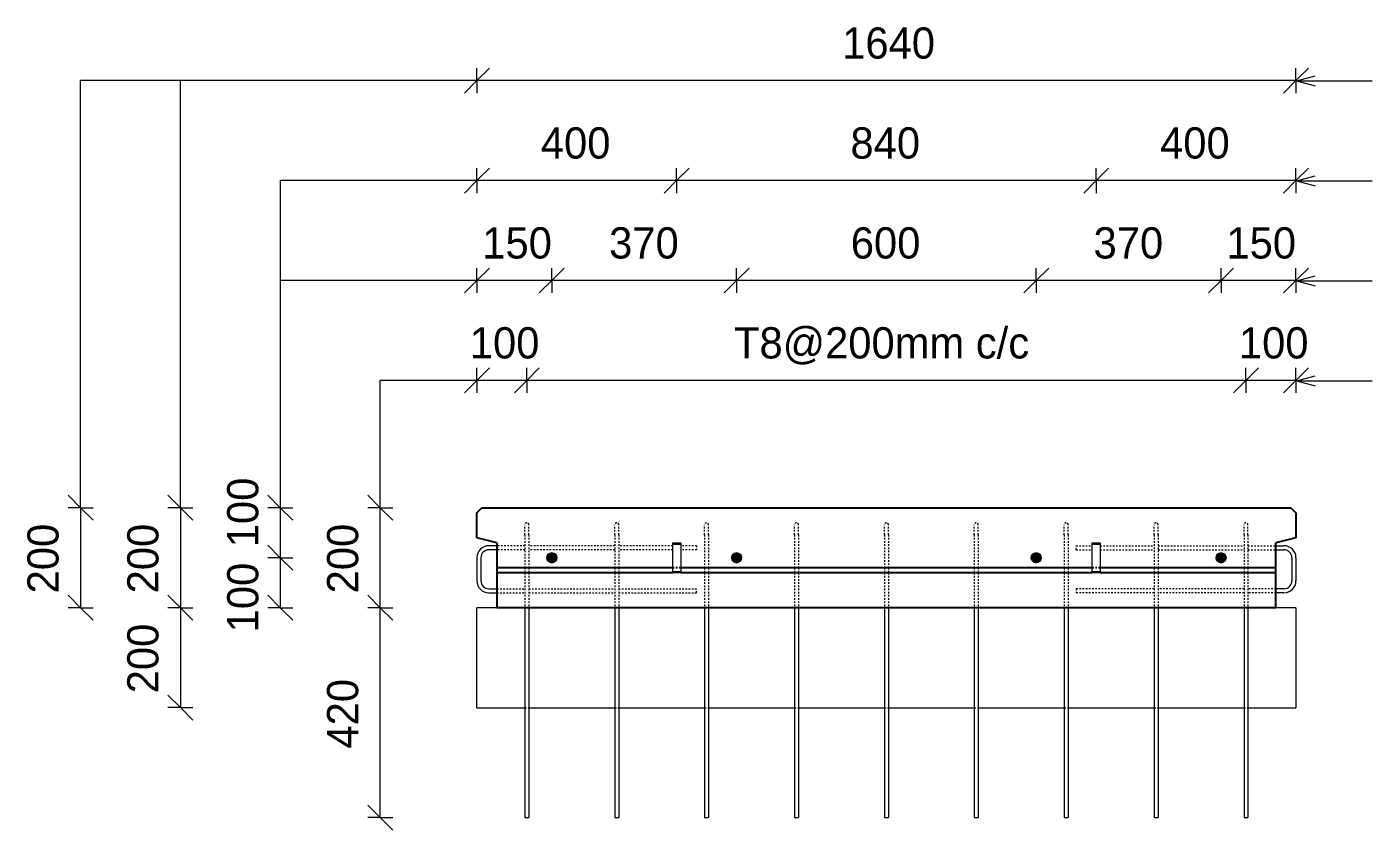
# Model space of a CAD drawing. Header units: millimetres. Extents: x -5626 to 7572, y 1067 to 18539.
# Drawn here: x -2132 to 562, y 12469 to 14076 of the extents above; entities that cross this region are included whole.
import ezdxf

# ---------------------------------------------------------------- set-up
doc = ezdxf.new("R2010")
doc.units = ezdxf.units.MM
doc.linetypes.add('Dash', pattern=[6.36, 3.18, -3.18])
for name, color, linetype, lineweight in [('A-ANNO-DIMS', 211, 'Continuous', 9), ('A-ANNO-DIMS-25', 211, 'Continuous', 9), ('A-DETL-MBND', 5, 'Continuous', 18), ('A-GENM', 13, 'Continuous', 18), ('A-WALL', 113, 'Continuous', 25), ('A-WALL-HDLN', 110, 'Dash', 25), ('G-ANNO-TEXT', 231, 'Continuous', 9), ('S-BEAM', 12, 'Continuous', 18), ('S-BEAM-HDLN', 1, 'Dash', 18), ('S-RBAR', 171, 'Continuous', 18)]:
    doc.layers.add(name, color=color, linetype=linetype, lineweight=lineweight)
doc.styles.add('Nirmala UI Semilight', font='NirmalaS.ttf', dxfattribs={"height": 62.5})
doc.dimstyles.new('Arrow_Filled_-_2_5_NI_UI', dxfattribs={"dimscale": 304.8, "dimtxt": 65.460247, "dimasz": 0.164042, "dimexe": 0.082021, "dimexo": 0.0625, "dimgap": 0.082021, "dimtad": 1, "dimdec": 4, "dimzin": 0, "dimdsep": 46, "dimtxsty": 'Nirmala UI Semilight', "dimblk1": 'OBLIQUE', "dimblk2": 'OBLIQUE', "dimsah": 1, "dimcen": 0.09, "dimazin": 0, "dimtfac": 1, "dimtdec": 4, "dimtix": 1, "dimtmove": 0, "dimatfit": 3, "dimfxl": 0.082021, "dimfxlon": 1, "dimtvp": 1, "dimtolj": 1, "dimtzin": 0, "dimarcsym": 2})
doc.dimstyles.new('Arrow_Filled_-_2_5_NI_UI_1', dxfattribs={"dimscale": 304.8, "dimtxt": 65.460247, "dimasz": 0.164042, "dimexe": 0.082021, "dimexo": 0.0625, "dimgap": 0.082021, "dimtad": 1, "dimdec": 4, "dimzin": 0, "dimdsep": 46, "dimtxsty": 'Nirmala UI Semilight', "dimblk1": 'OBLIQUE', "dimblk2": 'OBLIQUE', "dimsah": 1, "dimcen": 0.09, "dimazin": 0, "dimtfac": 1, "dimtdec": 4, "dimtix": 1, "dimtmove": 2, "dimatfit": 3, "dimfxl": 0.082021, "dimfxlon": 1, "dimtvp": 1, "dimtolj": 1, "dimtzin": 0, "dimarcsym": 2})

# ---------------------------------------------------------------- blocks, each defined once
blk = doc.blocks.new('RR spread anchor face based - RR-SA-7_5-260-1726841-Elevation Top Copy 1')
at = {"layer": 'A-GENM'}
for p, q in [((-4653.4, 13041.4), (-4653.4, 13043.9)), ((-4653.4, 13043.9), (-4637.4, 13043.9)), ((-4653.4, 12986.4), (-4653.4, 13041.4)), ((-4653.4, 13041.4), (-4637.4, 13041.4)), ((-4637.4, 13043.9), (-4637.4, 13041.4)), ((-4637.4, 13041.4), (-4637.4, 12986.4)), ((-4653.4, 12983.9), (-4653.4, 12986.4)), ((-4653.4, 12986.4), (-4637.4, 12986.4)), ((-4637.4, 12983.9), (-4653.4, 12983.9)), ((-4637.4, 12986.4), (-4637.4, 12983.9))]:
    blk.add_line(p, q, dxfattribs=at)
blk = doc.blocks.new('DIMBLOCK13-Elevation Top Copy 1')
at = {"layer": 'A-ANNO-DIMS-25'}
for p, q in [((-1424.4, 12913.9), (-1449.4, 12938.9)), ((-1424.4, 12913.9), (-1449.4, 12913.9)), ((-1424.4, 12493.9), (-1424.4, 12913.9)), ((-1424.4, 12913.9), (-1399.4, 12888.9)), ((-1424.4, 12913.9), (-1399.4, 12913.9)), ((-1424.4, 12493.9), (-1449.4, 12518.9)), ((-1424.4, 12493.9), (-1449.4, 12493.9)), ((-1424.4, 12493.9), (-1399.4, 12468.9)), ((-1424.4, 12493.9), (-1399.4, 12493.9))]:
    blk.add_line(p, q, dxfattribs=at)
at = {"layer": 'A-ANNO-DIMS-25', "color": 0, "insert": (-1530.9, 12631.9), "char_height": 62.5, "width": 172.815, "attachment_point": 1, "rotation": 90, "line_spacing_factor": 1.142579, "style": 'Nirmala UI Semilight'}
blk.add_mtext('420', dxfattribs=at)
blk = doc.blocks.new('_Oblique')
at = {"color": 0, "linetype": 'ByBlock', "lineweight": -2}
blk.add_line((-0.5, -0.5), (0.5, 0.5), dxfattribs=at)
blk = doc.blocks.new('DIMBLOCK14-Elevation Top Copy 1')
at = {"layer": 'A-ANNO-DIMS-25'}
for p, q in [((-1424.4, 13113.9), (-1449.4, 13138.9)), ((-1424.4, 13113.9), (-1449.4, 13113.9)), ((-1424.4, 12913.9), (-1424.4, 13113.9)), ((-1424.4, 13113.9), (-1399.4, 13088.9)), ((-1424.4, 13113.9), (-1399.4, 13113.9)), ((-1424.4, 12913.9), (-1449.4, 12938.9)), ((-1424.4, 12913.9), (-1449.4, 12913.9)), ((-1424.4, 12913.9), (-1399.4, 12888.9)), ((-1424.4, 12913.9), (-1399.4, 12913.9))]:
    blk.add_line(p, q, dxfattribs=at)
at = {"layer": 'A-ANNO-DIMS-25', "color": 0, "insert": (-1530.9, 12942.5), "char_height": 62.5, "width": 171.387, "attachment_point": 1, "rotation": 90, "line_spacing_factor": 1.142579, "style": 'Nirmala UI Semilight'}
blk.add_mtext('200', dxfattribs=at)
blk = doc.blocks.new('DIMBLOCK15-Elevation Top Copy 1')
at = {"layer": 'A-ANNO-DIMS-25'}
for p, q in [((309.2, 13368.7), (334.2, 13393.7)), ((309.2, 13368.7), (309.2, 13393.7)), ((409.2, 13368.7), (434.2, 13393.7)), ((409.2, 13368.7), (409.2, 13393.7)), ((309.2, 13368.7), (284.2, 13343.7)), ((409.2, 13368.7), (309.2, 13368.7)), ((309.2, 13368.7), (309.2, 13343.7)), ((409.2, 13368.7), (384.2, 13343.7)), ((409.2, 13368.7), (409.2, 13343.7))]:
    blk.add_line(p, q, dxfattribs=at)
at = {"layer": 'A-ANNO-DIMS-25', "color": 0, "insert": (295, 13475.2), "char_height": 62.5, "width": 154.248, "attachment_point": 1, "line_spacing_factor": 1.142579, "style": 'Nirmala UI Semilight'}
blk.add_mtext('100', dxfattribs=at)
blk = doc.blocks.new('DIMBLOCK16-Elevation Top Copy 1')
at = {"layer": 'A-ANNO-DIMS-25'}
for p, q in [((-1130.8, 13368.7), (-1105.8, 13393.7)), ((-1130.8, 13368.7), (-1130.8, 13393.7)), ((309.2, 13368.7), (334.2, 13393.7)), ((309.2, 13368.7), (309.2, 13393.7)), ((-1130.8, 13368.7), (-1155.8, 13343.7)), ((309.2, 13368.7), (-1130.8, 13368.7)), ((-1130.8, 13368.7), (-1130.8, 13343.7)), ((309.2, 13368.7), (284.2, 13343.7)), ((309.2, 13368.7), (309.2, 13343.7))]:
    blk.add_line(p, q, dxfattribs=at)
at = {"layer": 'A-ANNO-DIMS-25', "color": 0, "insert": (-716, 13475.2), "char_height": 62.5, "width": 732.679, "attachment_point": 1, "line_spacing_factor": 1.142579, "style": 'Nirmala UI Semilight'}
blk.add_mtext('T8@200mm c/c', dxfattribs=at)
blk = doc.blocks.new('DIMBLOCK17-Elevation Top Copy 1')
at = {"layer": 'A-ANNO-DIMS-25'}
for p, q in [((-1230.8, 13368.7), (-1205.8, 13393.7)), ((-1230.8, 13368.7), (-1230.8, 13393.7)), ((-1130.8, 13368.7), (-1105.8, 13393.7)), ((-1130.8, 13368.7), (-1130.8, 13393.7)), ((-1230.8, 13368.7), (-1255.8, 13343.7)), ((-1130.8, 13368.7), (-1230.8, 13368.7)), ((-1230.8, 13368.7), (-1230.8, 13343.7)), ((-1130.8, 13368.7), (-1155.8, 13343.7)), ((-1130.8, 13368.7), (-1130.8, 13343.7))]:
    blk.add_line(p, q, dxfattribs=at)
at = {"layer": 'A-ANNO-DIMS-25', "color": 0, "insert": (-1245, 13475.2), "char_height": 62.5, "width": 154.248, "attachment_point": 1, "line_spacing_factor": 1.142579, "style": 'Nirmala UI Semilight'}
blk.add_mtext('100', dxfattribs=at)
blk = doc.blocks.new('DIMBLOCK18-Elevation Top Copy 1')
at = {"layer": 'A-ANNO-DIMS-25'}
for p, q in [((259.2, 13568.7), (284.2, 13593.7)), ((259.2, 13568.7), (259.2, 13593.7)), ((409.2, 13568.7), (434.2, 13593.7)), ((409.2, 13568.7), (409.2, 13593.7)), ((259.2, 13568.7), (234.2, 13543.7)), ((409.2, 13568.7), (259.2, 13568.7)), ((259.2, 13568.7), (259.2, 13543.7)), ((409.2, 13568.7), (384.2, 13543.7)), ((409.2, 13568.7), (409.2, 13543.7))]:
    blk.add_line(p, q, dxfattribs=at)
at = {"layer": 'A-ANNO-DIMS-25', "color": 0, "insert": (270, 13675.2), "char_height": 62.5, "width": 154.248, "attachment_point": 1, "line_spacing_factor": 1.142579, "style": 'Nirmala UI Semilight'}
blk.add_mtext('150', dxfattribs=at)
blk = doc.blocks.new('DIMBLOCK19-Elevation Top Copy 1')
at = {"layer": 'A-ANNO-DIMS-25'}
for p, q in [((-110.8, 13568.7), (-85.8, 13593.7)), ((-110.8, 13568.7), (-110.8, 13593.7)), ((259.2, 13568.7), (284.2, 13593.7)), ((259.2, 13568.7), (259.2, 13593.7)), ((-110.8, 13568.7), (-135.8, 13543.7)), ((259.2, 13568.7), (-110.8, 13568.7)), ((-110.8, 13568.7), (-110.8, 13543.7)), ((259.2, 13568.7), (234.2, 13543.7)), ((259.2, 13568.7), (259.2, 13543.7))]:
    blk.add_line(p, q, dxfattribs=at)
at = {"layer": 'A-ANNO-DIMS-25', "color": 0, "insert": (4, 13675.2), "char_height": 62.5, "width": 168.53, "attachment_point": 1, "line_spacing_factor": 1.142579, "style": 'Nirmala UI Semilight'}
blk.add_mtext('370', dxfattribs=at)
blk = doc.blocks.new('DIMBLOCK20-Elevation Top Copy 1')
at = {"layer": 'A-ANNO-DIMS-25'}
for p, q in [((-710.8, 13568.7), (-685.8, 13593.7)), ((-710.8, 13568.7), (-710.8, 13593.7)), ((-110.8, 13568.7), (-85.8, 13593.7)), ((-110.8, 13568.7), (-110.8, 13593.7)), ((-710.8, 13568.7), (-735.8, 13543.7)), ((-110.8, 13568.7), (-710.8, 13568.7)), ((-710.8, 13568.7), (-710.8, 13543.7)), ((-110.8, 13568.7), (-135.8, 13543.7)), ((-110.8, 13568.7), (-110.8, 13543.7))]:
    blk.add_line(p, q, dxfattribs=at)
at = {"layer": 'A-ANNO-DIMS-25', "color": 0, "insert": (-482.2, 13675.2), "char_height": 62.5, "width": 171.387, "attachment_point": 1, "line_spacing_factor": 1.142579, "style": 'Nirmala UI Semilight'}
blk.add_mtext('600', dxfattribs=at)
blk = doc.blocks.new('DIMBLOCK21-Elevation Top Copy 1')
at = {"layer": 'A-ANNO-DIMS-25'}
for p, q in [((-1080.8, 13568.7), (-1055.8, 13593.7)), ((-1080.8, 13568.7), (-1080.8, 13593.7)), ((-710.8, 13568.7), (-685.8, 13593.7)), ((-710.8, 13568.7), (-710.8, 13593.7)), ((-1080.8, 13568.7), (-1105.8, 13543.7)), ((-710.8, 13568.7), (-1080.8, 13568.7)), ((-1080.8, 13568.7), (-1080.8, 13543.7)), ((-710.8, 13568.7), (-735.8, 13543.7)), ((-710.8, 13568.7), (-710.8, 13543.7))]:
    blk.add_line(p, q, dxfattribs=at)
at = {"layer": 'A-ANNO-DIMS-25', "color": 0, "insert": (-966, 13675.2), "char_height": 62.5, "width": 168.53, "attachment_point": 1, "line_spacing_factor": 1.142579, "style": 'Nirmala UI Semilight'}
blk.add_mtext('370', dxfattribs=at)
blk = doc.blocks.new('DIMBLOCK22-Elevation Top Copy 1')
at = {"layer": 'A-ANNO-DIMS-25'}
for p, q in [((-1230.8, 13568.7), (-1205.8, 13593.7)), ((-1230.8, 13568.7), (-1230.8, 13593.7)), ((-1080.8, 13568.7), (-1055.8, 13593.7)), ((-1080.8, 13568.7), (-1080.8, 13593.7)), ((-1230.8, 13568.7), (-1255.8, 13543.7)), ((-1080.8, 13568.7), (-1230.8, 13568.7)), ((-1230.8, 13568.7), (-1230.8, 13543.7)), ((-1080.8, 13568.7), (-1105.8, 13543.7)), ((-1080.8, 13568.7), (-1080.8, 13543.7))]:
    blk.add_line(p, q, dxfattribs=at)
at = {"layer": 'A-ANNO-DIMS-25', "color": 0, "insert": (-1220, 13675.2), "char_height": 62.5, "width": 154.248, "attachment_point": 1, "line_spacing_factor": 1.142579, "style": 'Nirmala UI Semilight'}
blk.add_mtext('150', dxfattribs=at)
blk = doc.blocks.new('DIMBLOCK23-Elevation Top Copy 1')
at = {"layer": 'A-ANNO-DIMS-25'}
for p, q in [((-1624.4, 13113.9), (-1649.4, 13138.9)), ((-1624.4, 13113.9), (-1649.4, 13113.9)), ((-1624.4, 13113.9), (-1624.4, 13013.9)), ((-1624.4, 13113.9), (-1599.4, 13088.9)), ((-1624.4, 13113.9), (-1599.4, 13113.9)), ((-1624.4, 13013.9), (-1649.4, 13038.9)), ((-1624.4, 13013.9), (-1649.4, 13013.9)), ((-1624.4, 13013.9), (-1599.4, 12988.9)), ((-1624.4, 13013.9), (-1599.4, 13013.9))]:
    blk.add_line(p, q, dxfattribs=at)
at = {"layer": 'A-ANNO-DIMS-25', "color": 0, "insert": (-1730.9, 13034.8), "char_height": 62.5, "width": 154.248, "attachment_point": 1, "rotation": 90, "line_spacing_factor": 1.142579, "style": 'Nirmala UI Semilight'}
blk.add_mtext('100', dxfattribs=at)
blk = doc.blocks.new('DIMBLOCK24-Elevation Top Copy 1')
at = {"layer": 'A-ANNO-DIMS-25'}
for p, q in [((-1624.4, 13013.9), (-1649.4, 13038.9)), ((-1624.4, 13013.9), (-1649.4, 13013.9)), ((-1624.4, 13013.9), (-1624.4, 12913.9)), ((-1624.4, 13013.9), (-1599.4, 12988.9)), ((-1624.4, 13013.9), (-1599.4, 13013.9)), ((-1624.4, 12913.9), (-1649.4, 12938.9)), ((-1624.4, 12913.9), (-1649.4, 12913.9)), ((-1624.4, 12913.9), (-1599.4, 12888.9)), ((-1624.4, 12913.9), (-1599.4, 12913.9))]:
    blk.add_line(p, q, dxfattribs=at)
at = {"layer": 'A-ANNO-DIMS-25', "color": 0, "insert": (-1730.9, 12864.5), "char_height": 62.5, "width": 154.248, "attachment_point": 1, "rotation": 90, "line_spacing_factor": 1.142579, "style": 'Nirmala UI Semilight'}
blk.add_mtext('100', dxfattribs=at)
blk = doc.blocks.new('DIMBLOCK25-Elevation Top Copy 1')
at = {"layer": 'A-ANNO-DIMS-25'}
for p, q in [((9.2, 13768.7), (34.2, 13793.7)), ((9.2, 13768.7), (9.2, 13793.7)), ((409.2, 13768.7), (434.2, 13793.7)), ((409.2, 13768.7), (409.2, 13793.7)), ((9.2, 13768.7), (-15.8, 13743.7)), ((409.2, 13768.7), (9.2, 13768.7)), ((9.2, 13768.7), (9.2, 13743.7)), ((409.2, 13768.7), (384.2, 13743.7)), ((409.2, 13768.7), (409.2, 13743.7))]:
    blk.add_line(p, q, dxfattribs=at)
at = {"layer": 'A-ANNO-DIMS-25', "color": 0, "insert": (137.2, 13875.2), "char_height": 62.5, "width": 172.815, "attachment_point": 1, "line_spacing_factor": 1.142579, "style": 'Nirmala UI Semilight'}
blk.add_mtext('400', dxfattribs=at)
blk = doc.blocks.new('DIMBLOCK26-Elevation Top Copy 1')
at = {"layer": 'A-ANNO-DIMS-25'}
for p, q in [((-830.8, 13768.7), (-805.8, 13793.7)), ((-830.8, 13768.7), (-830.8, 13793.7)), ((9.2, 13768.7), (34.2, 13793.7)), ((9.2, 13768.7), (9.2, 13793.7)), ((-830.8, 13768.7), (-855.8, 13743.7)), ((9.2, 13768.7), (-830.8, 13768.7)), ((-830.8, 13768.7), (-830.8, 13743.7)), ((9.2, 13768.7), (-15.8, 13743.7)), ((9.2, 13768.7), (9.2, 13743.7))]:
    blk.add_line(p, q, dxfattribs=at)
at = {"layer": 'A-ANNO-DIMS-25', "color": 0, "insert": (-482.8, 13875.2), "char_height": 62.5, "width": 172.815, "attachment_point": 1, "line_spacing_factor": 1.142579, "style": 'Nirmala UI Semilight'}
blk.add_mtext('840', dxfattribs=at)
blk = doc.blocks.new('DIMBLOCK27-Elevation Top Copy 1')
at = {"layer": 'A-ANNO-DIMS-25'}
for p, q in [((-1230.8, 13768.7), (-1205.8, 13793.7)), ((-1230.8, 13768.7), (-1230.8, 13793.7)), ((-830.8, 13768.7), (-805.8, 13793.7)), ((-830.8, 13768.7), (-830.8, 13793.7)), ((-1230.8, 13768.7), (-1255.8, 13743.7)), ((-830.8, 13768.7), (-1230.8, 13768.7)), ((-1230.8, 13768.7), (-1230.8, 13743.7)), ((-830.8, 13768.7), (-855.8, 13743.7)), ((-830.8, 13768.7), (-830.8, 13743.7))]:
    blk.add_line(p, q, dxfattribs=at)
at = {"layer": 'A-ANNO-DIMS-25', "color": 0, "insert": (-1102.8, 13875.2), "char_height": 62.5, "width": 172.815, "attachment_point": 1, "line_spacing_factor": 1.142579, "style": 'Nirmala UI Semilight'}
blk.add_mtext('400', dxfattribs=at)
blk = doc.blocks.new('DIMBLOCK28-Elevation Top Copy 1')
at = {"layer": 'A-ANNO-DIMS-25'}
for p, q in [((-1230.8, 13968.7), (-1205.8, 13993.7)), ((-1230.8, 13968.7), (-1230.8, 13993.7)), ((409.2, 13968.7), (434.2, 13993.7)), ((409.2, 13968.7), (409.2, 13993.7)), ((-1230.8, 13968.7), (-1255.8, 13943.7)), ((409.2, 13968.7), (-1230.8, 13968.7)), ((-1230.8, 13968.7), (-1230.8, 13943.7)), ((409.2, 13968.7), (384.2, 13943.7)), ((409.2, 13968.7), (409.2, 13943.7))]:
    blk.add_line(p, q, dxfattribs=at)
at = {"layer": 'A-ANNO-DIMS-25', "color": 0, "insert": (-499.4, 14075.2), "char_height": 62.5, "width": 212.805, "attachment_point": 1, "line_spacing_factor": 1.142579, "style": 'Nirmala UI Semilight'}
blk.add_mtext('1640', dxfattribs=at)
blk = doc.blocks.new('DIMBLOCK29-Elevation Top Copy 1')
at = {"layer": 'A-ANNO-DIMS-25'}
for p, q in [((-1824.4, 13113.9), (-1849.4, 13138.9)), ((-1824.4, 13113.9), (-1849.4, 13113.9)), ((-1824.4, 13113.9), (-1824.4, 12913.9)), ((-1824.4, 13113.9), (-1799.4, 13088.9)), ((-1824.4, 13113.9), (-1799.4, 13113.9)), ((-1824.4, 12913.9), (-1849.4, 12938.9)), ((-1824.4, 12913.9), (-1849.4, 12913.9)), ((-1824.4, 12913.9), (-1799.4, 12888.9)), ((-1824.4, 12913.9), (-1799.4, 12913.9))]:
    blk.add_line(p, q, dxfattribs=at)
at = {"layer": 'A-ANNO-DIMS-25', "color": 0, "insert": (-1930.9, 12942.5), "char_height": 62.5, "width": 171.387, "attachment_point": 1, "rotation": 90, "line_spacing_factor": 1.142579, "style": 'Nirmala UI Semilight'}
blk.add_mtext('200', dxfattribs=at)
blk = doc.blocks.new('DIMBLOCK30-Elevation Top Copy 1')
at = {"layer": 'A-ANNO-DIMS-25'}
for p, q in [((-1824.4, 12913.9), (-1849.4, 12938.9)), ((-1824.4, 12913.9), (-1849.4, 12913.9)), ((-1824.4, 12913.9), (-1824.4, 12713.9)), ((-1824.4, 12913.9), (-1799.4, 12888.9)), ((-1824.4, 12913.9), (-1799.4, 12913.9)), ((-1824.4, 12713.9), (-1849.4, 12738.9)), ((-1824.4, 12713.9), (-1849.4, 12713.9)), ((-1824.4, 12713.9), (-1799.4, 12688.9)), ((-1824.4, 12713.9), (-1799.4, 12713.9))]:
    blk.add_line(p, q, dxfattribs=at)
at = {"layer": 'A-ANNO-DIMS-25', "color": 0, "insert": (-1930.9, 12742.5), "char_height": 62.5, "width": 171.387, "attachment_point": 1, "rotation": 90, "line_spacing_factor": 1.142579, "style": 'Nirmala UI Semilight'}
blk.add_mtext('200', dxfattribs=at)
blk = doc.blocks.new('DIMBLOCK31-Elevation Top Copy 1')
at = {"layer": 'A-ANNO-DIMS-25'}
for p, q in [((-2024.4, 13113.9), (-2049.4, 13138.9)), ((-2024.4, 13113.9), (-2049.4, 13113.9)), ((-2024.4, 13113.9), (-2024.4, 12913.9)), ((-2024.4, 13113.9), (-1999.4, 13088.9)), ((-2024.4, 13113.9), (-1999.4, 13113.9)), ((-2024.4, 12913.9), (-2049.4, 12938.9)), ((-2024.4, 12913.9), (-2049.4, 12913.9)), ((-2024.4, 12913.9), (-1999.4, 12888.9)), ((-2024.4, 12913.9), (-1999.4, 12913.9))]:
    blk.add_line(p, q, dxfattribs=at)
at = {"layer": 'A-ANNO-DIMS-25', "color": 0, "insert": (-2130.9, 12942.5), "char_height": 62.5, "width": 171.387, "attachment_point": 1, "rotation": 90, "line_spacing_factor": 1.142579, "style": 'Nirmala UI Semilight'}
blk.add_mtext('200', dxfattribs=at)

msp = doc.modelspace()

# ---------------------------------------------------------------- hatches: boundary and pattern name
at = {"layer": 'S-RBAR'}
h = msp.add_hatch(color=256, dxfattribs=at)
edge = h.paths.add_edge_path()
edge.add_arc((-1080.76443, 13013.8631), 10, 0, 360)
for points in [[(-1080.76443, 13003.8631), (-1073.69337, 13006.79204), (-1070.76443, 13013.8631), (-1073.69337, 13020.93417), (-1080.76443, 13023.8631), (-1087.8355, 13020.93417), (-1090.76443, 13013.8631), (-1087.8355, 13006.79204)], [(-710.76443, 13003.92238), (-703.69337, 13006.85131), (-700.76443, 13013.92238), (-703.69337, 13020.99344), (-710.76443, 13023.92238), (-717.8355, 13020.99344), (-720.76443, 13013.92238), (-717.8355, 13006.85131)], [(-110.76443, 13003.92238), (-103.69337, 13006.85131), (-100.76443, 13013.92238), (-103.69337, 13020.99344), (-110.76443, 13023.92238), (-117.8355, 13020.99344), (-120.76443, 13013.92238), (-117.8355, 13006.85131)], [(259.23557, 13003.92238), (266.30663, 13006.85131), (269.23557, 13013.92238), (266.30663, 13020.99344), (259.23557, 13023.92238), (252.1645, 13020.99344), (249.23557, 13013.92238), (252.1645, 13006.85131)]]:
    msp.add_hatch(color=256, dxfattribs=at).paths.add_polyline_path(points)
h = msp.add_hatch(color=256, dxfattribs=at)
edge = h.paths.add_edge_path()
edge.add_arc((-710.76443, 13013.92238), 10, 0, 360)
h = msp.add_hatch(color=256, dxfattribs=at)
edge = h.paths.add_edge_path()
edge.add_arc((-110.76443, 13013.92238), 10, 0, 360)
h = msp.add_hatch(color=256, dxfattribs=at)
edge = h.paths.add_edge_path()
edge.add_arc((259.23557, 13013.92238), 10, 0, 360)

# ---------------------------------------------------------------- linework, layer by layer
at = {"layer": 'A-DETL-MBND'}
for p, q in [((-2024.37197, 13113.92238), (-2024.37197, 13968.68646)), ((-1230.76443, 13968.68646), (-2024.37197, 13968.68646)), ((-1824.37197, 13113.92238), (-1824.37197, 13968.68646)), ((-1230.76443, 13768.68646), (-1624.37197, 13768.68646)), ((-1624.37197, 13113.92238), (-1624.37197, 13768.68646)), ((-1230.76443, 13568.68646), (-1624.37197, 13568.68646)), ((-1424.37197, 13113.92238), (-1424.37197, 13368.68646)), ((-1230.76443, 13368.68646), (-1424.37197, 13368.68646)), ((-1134.76443, 12493.92238), (-1133.96443, 12493.92238))]:
    msp.add_line(p, q, dxfattribs=at)
at = {"layer": 'A-WALL'}
for p, q in [((-1230.76443, 13103.91979), (-1220.76185, 13113.92238)), ((-1230.76443, 13053.8631), (-1230.76443, 13103.91979)), ((-1220.76185, 13113.92238), (399.23298, 13113.92238)), ((399.23298, 13113.92238), (409.23557, 13103.91979)), ((409.23557, 13103.91979), (409.23557, 13053.92238)), ((-1190.76443, 13043.8631), (-1230.76443, 13053.8631)), ((-1190.76443, 13043.8631), (-1190.76443, 12913.92238)), ((409.23557, 13053.92238), (369.23557, 13043.92238)), ((369.23557, 12913.92238), (369.23557, 13043.92238)), ((-838.76443, 12993.9235), (-1190.76443, 12993.9235)), ((-838.76443, 12983.9235), (-1190.76443, 12983.9235)), ((1.23557, 12993.9235), (-822.76443, 12993.9235)), ((1.23557, 12983.9235), (-822.76443, 12983.9235)), ((369.23557, 12993.9235), (17.23557, 12993.9235)), ((369.23557, 12983.9235), (17.23557, 12983.9235)), ((369.23557, 12913.92238), (-1190.76443, 12913.92238))]:
    msp.add_line(p, q, dxfattribs=at)
at = {"layer": 'A-WALL-HDLN'}
for p, q in [((-822.81404, 12993.9235), (-838.71482, 12993.9235)), ((17.18596, 12993.9235), (1.28518, 12993.9235))]:
    msp.add_line(p, q, dxfattribs=at)
at = {"layer": 'G-ANNO-TEXT', "color": 10}
for p, q in [((410.14988, 13968.10486), (447.64988, 13978.15296)), ((410.14988, 13968.10486), (447.64988, 13958.05677)), ((410.14988, 13968.10486), (561.72215, 13968.10486)), ((410.14988, 13768.10486), (447.64988, 13778.15296)), ((410.14988, 13768.10486), (447.64988, 13758.05677)), ((410.14988, 13768.10486), (561.72215, 13768.10486)), ((410.14988, 13568.10486), (447.64988, 13578.15296)), ((410.14988, 13568.10486), (447.64988, 13558.05677)), ((410.14988, 13568.10486), (561.72215, 13568.10486)), ((410.14988, 13368.10486), (447.64988, 13378.15296)), ((410.14988, 13368.10486), (447.64988, 13358.05677)), ((410.14988, 13368.10486), (561.72215, 13368.10486))]:
    msp.add_line(p, q, dxfattribs=at)
at = {"layer": 'S-BEAM'}
for p, q in [((-1230.84005, 12713.8631), (-1230.84005, 12913.8631)), ((-1134.76443, 12913.8631), (-1230.84005, 12913.8631)), ((-954.76443, 12913.8631), (-1126.76443, 12913.8631)), ((-774.76443, 12913.8631), (-946.76443, 12913.8631)), ((-594.76443, 12913.8631), (-766.76443, 12913.8631)), ((-414.76443, 12913.8631), (-586.76443, 12913.8631)), ((-234.76443, 12913.8631), (-406.76443, 12913.8631)), ((-54.76443, 12913.8631), (-226.76443, 12913.8631)), ((125.23557, 12913.8631), (-46.76443, 12913.8631)), ((305.23557, 12913.8631), (133.23557, 12913.8631)), ((409.34544, 12913.8631), (313.23557, 12913.8631)), ((409.34544, 12913.8631), (409.34544, 12713.8631)), ((-1230.84005, 12713.8631), (-1134.76443, 12713.8631)), ((-1126.76443, 12713.8631), (-954.76443, 12713.8631)), ((-946.76443, 12713.8631), (-774.76443, 12713.8631)), ((-766.76443, 12713.8631), (-594.76443, 12713.8631)), ((-586.76443, 12713.8631), (-414.76443, 12713.8631)), ((-406.76443, 12713.8631), (-234.76443, 12713.8631)), ((-226.76443, 12713.8631), (-54.76443, 12713.8631)), ((-46.76443, 12713.8631), (125.23557, 12713.8631)), ((133.23557, 12713.8631), (305.23557, 12713.8631)), ((313.23557, 12713.8631), (409.34544, 12713.8631))]:
    msp.add_line(p, q, dxfattribs=at)
at = {"layer": 'S-BEAM-HDLN'}
for p, q in [((-1126.81404, 12913.8631), (-1134.71482, 12913.8631)), ((-946.81404, 12913.8631), (-954.71482, 12913.8631)), ((-766.81404, 12913.8631), (-774.71482, 12913.8631)), ((-586.81404, 12913.8631), (-594.71482, 12913.8631)), ((-406.81404, 12913.8631), (-414.71482, 12913.8631)), ((-226.81404, 12913.8631), (-234.71482, 12913.8631)), ((-46.81404, 12913.8631), (-54.71482, 12913.8631)), ((133.18596, 12913.8631), (125.28518, 12913.8631)), ((313.18596, 12913.8631), (305.28518, 12913.8631)), ((-1134.71482, 12713.8631), (-1126.81404, 12713.8631)), ((-954.71482, 12713.8631), (-946.81404, 12713.8631)), ((-774.71482, 12713.8631), (-766.81404, 12713.8631)), ((-594.71482, 12713.8631), (-586.81404, 12713.8631)), ((-414.71482, 12713.8631), (-406.81404, 12713.8631)), ((-234.71482, 12713.8631), (-226.81404, 12713.8631)), ((-54.71482, 12713.8631), (-46.81404, 12713.8631)), ((125.28518, 12713.8631), (133.18596, 12713.8631)), ((305.28518, 12713.8631), (313.18596, 12713.8631))]:
    msp.add_line(p, q, dxfattribs=at)
at = {"layer": 'S-RBAR', "linetype": 'Dash'}
for p, q in [((-1134.76443, 13059.92238), (-1134.76443, 13079.92238)), ((-1126.76443, 13059.92238), (-1126.76443, 13079.92238)), ((-954.76443, 13059.92238), (-954.76443, 13079.92238)), ((-946.76443, 13059.92238), (-946.76443, 13079.92238)), ((-774.76443, 13059.92238), (-774.76443, 13079.92238)), ((-766.76443, 13059.92238), (-766.76443, 13079.92238)), ((-594.76443, 13059.92238), (-594.76443, 13079.92238)), ((-586.76443, 13059.92238), (-586.76443, 13079.92238)), ((-414.76443, 13059.92238), (-414.76443, 13079.92238)), ((-406.76443, 13059.92238), (-406.76443, 13079.92238)), ((-234.76443, 13059.92238), (-234.76443, 13079.92238)), ((-226.76443, 13059.92238), (-226.76443, 13079.92238)), ((-54.76443, 13059.92238), (-54.76443, 13079.92238)), ((-46.76443, 13059.92238), (-46.76443, 13079.92238)), ((125.23557, 13059.92238), (125.23557, 13079.92238)), ((133.23557, 13059.92238), (133.23557, 13079.92238)), ((305.23557, 13059.92238), (305.23557, 13079.92238)), ((313.23557, 13059.92238), (313.23557, 13079.92238)), ((-1134.76443, 13037.92238), (-1190.71482, 13037.92238)), ((-1134.76443, 13059.92238), (-1134.76443, 12993.97311)), ((-1126.76443, 13059.92238), (-1126.76443, 12993.97311)), ((-954.76443, 13037.92238), (-1126.76443, 13037.92238)), ((-954.76443, 13059.92238), (-954.76443, 12993.97311)), ((-946.76443, 13059.92238), (-946.76443, 12993.97311)), ((-838.76443, 13037.92238), (-946.76443, 13037.92238)), ((-790.76443, 13037.92238), (-822.76443, 13037.92238)), ((-790.76443, 13037.92238), (-790.76443, 13029.92238)), ((-774.76443, 13059.92238), (-774.76443, 12993.97311)), ((-766.76443, 13059.92238), (-766.76443, 12993.97311)), ((-594.76443, 13059.92238), (-594.76443, 12993.97311)), ((-586.76443, 13059.92238), (-586.76443, 12993.97311)), ((-414.76443, 13059.92238), (-414.76443, 12993.97311)), ((-406.76443, 13059.92238), (-406.76443, 12993.97311)), ((-234.76443, 13059.92238), (-234.76443, 12993.97311)), ((-226.76443, 13059.92238), (-226.76443, 12993.97311)), ((-54.76443, 13059.92238), (-54.76443, 12993.97311)), ((-46.76443, 13059.92238), (-46.76443, 12993.97311)), ((-30.76443, 13037.92238), (1.23557, 13037.92238)), ((-30.76443, 13029.92238), (-30.76443, 13037.92238)), ((17.23557, 13037.92238), (125.23557, 13037.92238)), ((125.23557, 13059.92238), (125.23557, 12993.97311)), ((133.23557, 13059.92238), (133.23557, 12993.97311)), ((133.23557, 13037.92238), (305.23557, 13037.92238)), ((305.23557, 13059.92238), (305.23557, 12993.97311)), ((313.23557, 13059.92238), (313.23557, 12993.97311)), ((313.23557, 13037.92238), (369.18596, 13037.92238)), ((-1134.76443, 13029.92238), (-1190.71482, 13029.92238)), ((-954.76443, 13029.92238), (-1126.76443, 13029.92238)), ((-838.76443, 13029.92238), (-946.76443, 13029.92238)), ((-790.76443, 13029.92238), (-822.76443, 13029.92238)), ((-30.76443, 13029.92238), (1.23557, 13029.92238)), ((17.23557, 13029.92238), (125.23557, 13029.92238)), ((133.23557, 13029.92238), (305.23557, 13029.92238)), ((313.23557, 13029.92238), (369.18596, 13029.92238)), ((-1134.76443, 12993.87389), (-1134.76443, 12983.97311)), ((-1134.76443, 12983.87389), (-1134.76443, 12913.97198)), ((-1126.76443, 12993.87389), (-1126.76443, 12983.97311)), ((-1126.76443, 12983.87389), (-1126.76443, 12913.97198)), ((-954.76443, 12993.87389), (-954.76443, 12983.97311)), ((-954.76443, 12983.87389), (-954.76443, 12913.97198)), ((-946.76443, 12993.87389), (-946.76443, 12983.97311)), ((-946.76443, 12983.87389), (-946.76443, 12913.97198)), ((-774.76443, 12993.87389), (-774.76443, 12983.97311)), ((-774.76443, 12983.87389), (-774.76443, 12913.97198)), ((-766.76443, 12993.87389), (-766.76443, 12983.97311)), ((-766.76443, 12983.87389), (-766.76443, 12913.97198)), ((-594.76443, 12993.87389), (-594.76443, 12983.97311)), ((-594.76443, 12983.87389), (-594.76443, 12913.97198)), ((-586.76443, 12993.87389), (-586.76443, 12983.97311)), ((-586.76443, 12983.87389), (-586.76443, 12913.97198)), ((-414.76443, 12993.87389), (-414.76443, 12983.97311)), ((-414.76443, 12983.87389), (-414.76443, 12913.97198)), ((-406.76443, 12993.87389), (-406.76443, 12983.97311)), ((-406.76443, 12983.87389), (-406.76443, 12913.97198)), ((-234.76443, 12993.87389), (-234.76443, 12983.97311)), ((-234.76443, 12983.87389), (-234.76443, 12913.97198)), ((-226.76443, 12993.87389), (-226.76443, 12983.97311)), ((-226.76443, 12983.87389), (-226.76443, 12913.97198)), ((-54.76443, 12993.87389), (-54.76443, 12983.97311)), ((-54.76443, 12983.87389), (-54.76443, 12913.97198)), ((-46.76443, 12993.87389), (-46.76443, 12983.97311)), ((-46.76443, 12983.87389), (-46.76443, 12913.97198)), ((125.23557, 12993.87389), (125.23557, 12983.97311)), ((125.23557, 12983.87389), (125.23557, 12913.97198)), ((133.23557, 12993.87389), (133.23557, 12983.97311)), ((133.23557, 12983.87389), (133.23557, 12913.97198)), ((305.23557, 12993.87389), (305.23557, 12983.97311)), ((305.23557, 12983.87389), (305.23557, 12913.97198)), ((313.23557, 12993.87389), (313.23557, 12983.97311)), ((313.23557, 12983.87389), (313.23557, 12913.97198)), ((-1190.71482, 12951.92238), (-1134.76443, 12951.92238)), ((-1190.71482, 12943.92238), (-1134.76443, 12943.92238)), ((-1126.76443, 12951.92238), (-954.76443, 12951.92238)), ((-1126.76443, 12943.92238), (-954.76443, 12943.92238)), ((-946.76443, 12951.92238), (-790.76443, 12951.92238)), ((-946.76443, 12943.92238), (-790.76443, 12943.92238)), ((-790.76443, 12943.92238), (-790.76443, 12951.92238)), ((125.23557, 12951.92238), (-30.76443, 12951.92238)), ((-30.76443, 12951.92238), (-30.76443, 12943.92238)), ((125.23557, 12943.92238), (-30.76443, 12943.92238)), ((305.23557, 12951.92238), (133.23557, 12951.92238)), ((305.23557, 12943.92238), (133.23557, 12943.92238)), ((369.18596, 12951.92238), (313.23557, 12951.92238)), ((369.18596, 12943.92238), (313.23557, 12943.92238))]:
    msp.add_line(p, q, dxfattribs=at)
at = {"layer": 'S-RBAR'}
for p, q in [((-1190.76443, 13037.92238), (-1206.76443, 13037.92238)), ((369.23557, 13037.92238), (385.23557, 13037.92238)), ((-1230.76443, 13013.92238), (-1230.76443, 12967.92238)), ((-1222.76443, 13013.92238), (-1222.76443, 12967.92238)), ((-1190.76443, 13029.92238), (-1206.76443, 13029.92238)), ((-1087.8355, 13020.93417), (-1090.76443, 13013.8631)), ((-1090.76443, 13013.8631), (-1087.8355, 13006.79204)), ((-1080.76443, 13023.8631), (-1087.8355, 13020.93417)), ((-1073.69337, 13020.93417), (-1080.76443, 13023.8631)), ((-1070.76443, 13013.8631), (-1073.69337, 13020.93417)), ((-1073.69337, 13006.79204), (-1070.76443, 13013.8631)), ((-717.8355, 13020.99344), (-720.76443, 13013.92238)), ((-720.76443, 13013.92238), (-717.8355, 13006.85131)), ((-710.76443, 13023.92238), (-717.8355, 13020.99344)), ((-703.69337, 13020.99344), (-710.76443, 13023.92238)), ((-700.76443, 13013.92238), (-703.69337, 13020.99344)), ((-703.69337, 13006.85131), (-700.76443, 13013.92238)), ((-117.8355, 13020.99344), (-120.76443, 13013.92238)), ((-120.76443, 13013.92238), (-117.8355, 13006.85131)), ((-110.76443, 13023.92238), (-117.8355, 13020.99344)), ((-103.69337, 13020.99344), (-110.76443, 13023.92238)), ((-100.76443, 13013.92238), (-103.69337, 13020.99344)), ((-103.69337, 13006.85131), (-100.76443, 13013.92238)), ((252.1645, 13020.99344), (249.23557, 13013.92238)), ((249.23557, 13013.92238), (252.1645, 13006.85131)), ((259.23557, 13023.92238), (252.1645, 13020.99344)), ((266.30663, 13020.99344), (259.23557, 13023.92238)), ((269.23557, 13013.92238), (266.30663, 13020.99344)), ((266.30663, 13006.85131), (269.23557, 13013.92238)), ((369.23557, 13029.92238), (385.23557, 13029.92238)), ((401.23557, 13013.92238), (401.23557, 12967.92238)), ((409.23557, 13013.92238), (409.23557, 12967.92238)), ((-1087.8355, 13006.79204), (-1080.76443, 13003.8631)), ((-1080.76443, 13003.8631), (-1073.69337, 13006.79204)), ((-717.8355, 13006.85131), (-710.76443, 13003.92238)), ((-710.76443, 13003.92238), (-703.69337, 13006.85131)), ((-117.8355, 13006.85131), (-110.76443, 13003.92238)), ((-110.76443, 13003.92238), (-103.69337, 13006.85131)), ((252.1645, 13006.85131), (259.23557, 13003.92238)), ((259.23557, 13003.92238), (266.30663, 13006.85131)), ((-1206.76443, 12951.92238), (-1190.76443, 12951.92238)), ((-1206.76443, 12943.92238), (-1190.76443, 12943.92238)), ((385.23557, 12951.92238), (369.23557, 12951.92238)), ((385.23557, 12943.92238), (369.23557, 12943.92238)), ((-1134.76443, 12913.92238), (-1134.76443, 12493.92238)), ((-1126.76443, 12913.92238), (-1126.76443, 12493.92238)), ((-954.76443, 12913.92238), (-954.76443, 12493.92238)), ((-946.76443, 12913.92238), (-946.76443, 12493.92238)), ((-774.76443, 12913.92238), (-774.76443, 12493.92238)), ((-766.76443, 12913.92238), (-766.76443, 12493.92238)), ((-594.76443, 12913.92238), (-594.76443, 12493.92238)), ((-586.76443, 12913.92238), (-586.76443, 12493.92238)), ((-414.76443, 12913.92238), (-414.76443, 12493.92238)), ((-406.76443, 12913.92238), (-406.76443, 12493.92238)), ((-234.76443, 12913.92238), (-234.76443, 12493.92238)), ((-226.76443, 12913.92238), (-226.76443, 12493.92238)), ((-54.76443, 12913.92238), (-54.76443, 12493.92238)), ((-46.76443, 12913.92238), (-46.76443, 12493.92238)), ((125.23557, 12913.92238), (125.23557, 12493.92238)), ((133.23557, 12913.92238), (133.23557, 12493.92238)), ((305.23557, 12913.92238), (305.23557, 12493.92238)), ((313.23557, 12913.92238), (313.23557, 12493.92238)), ((-1134.76443, 12493.92238), (-1126.76443, 12493.92238)), ((-954.76443, 12493.92238), (-946.76443, 12493.92238)), ((-774.76443, 12493.92238), (-766.76443, 12493.92238)), ((-594.76443, 12493.92238), (-586.76443, 12493.92238)), ((-414.76443, 12493.92238), (-406.76443, 12493.92238)), ((-234.76443, 12493.92238), (-226.76443, 12493.92238)), ((-54.76443, 12493.92238), (-46.76443, 12493.92238)), ((125.23557, 12493.92238), (133.23557, 12493.92238)), ((305.23557, 12493.92238), (313.23557, 12493.92238))]:
    msp.add_line(p, q, dxfattribs=at)
for centre in [(-1080.76443, 13013.8631), (-710.76443, 13013.92238), (-110.76443, 13013.92238), (259.23557, 13013.92238)]:
    msp.add_circle(centre, 10, dxfattribs=at)
at = {"layer": 'S-RBAR', "linetype": 'Dash'}
for centre in [(-1130.76443, 13079.92238), (-950.76443, 13079.92238), (-770.76443, 13079.92238), (-590.76443, 13079.92238), (-410.76443, 13079.92238), (-230.76443, 13079.92238), (-50.76443, 13079.92238), (129.23557, 13079.92238), (309.23557, 13079.92238)]:
    msp.add_arc(centre, 4, 0, 180, dxfattribs=at)
at = {"layer": 'S-RBAR'}
for centre, radius, start, end in [((-1206.76443, 13013.92238), 24, 90, 180), ((385.23557, 13013.92238), 24, 0, 90), ((-1206.76443, 13013.92238), 16, 90, 180), ((385.23557, 13013.92238), 16, 360, 90), ((-1206.76443, 12967.92238), 24, 180, 270), ((-1206.76443, 12967.92238), 16, 180, 270), ((385.23557, 12967.92238), 16, 270, 0), ((385.23557, 12967.92238), 24, 270, 360)]:
    msp.add_arc(centre, radius, start, end, dxfattribs=at)

# ---------------------------------------------------------------- block references
at = {"layer": 'A-GENM'}
for p in [(3814.66607, 0), (4654.66607, 0)]:
    msp.add_blockref('RR spread anchor face based - RR-SA-7_5-260-1726841-Elevation Top Copy 1', p, dxfattribs=at)

# ---------------------------------------------------------------- dimensions: what is measured, and where the dimension line sits
at = {"layer": 'A-ANNO-DIMS'}
for base, p1, p2, override, picture, middle in [((-1230.76443, 13968.68646), (409.23557, 13943.68646), (-1230.76443, 13943.68646), {"dimpost": '<>', "dimfxl": 1640}, 'DIMBLOCK28-Elevation Top Copy 1', (-410.76443, 14026.17861)), ((-1230.76443, 13768.68646), (-830.76443, 13743.68646), (-1230.76443, 13743.68646), {"dimpost": '<>', "dimfxl": 400}, 'DIMBLOCK27-Elevation Top Copy 1', (-1030.76443, 13825.98248)), ((-830.76443, 13768.68646), (9.23557, 13743.68646), (-830.76443, 13743.68646), {"dimpost": '<>', "dimfxl": 840}, 'DIMBLOCK26-Elevation Top Copy 1', (-410.76443, 13825.98248)), ((9.23557, 13768.68646), (409.23557, 13743.68646), (9.23557, 13743.68646), {"dimpost": '<>', "dimfxl": 400}, 'DIMBLOCK25-Elevation Top Copy 1', (209.23557, 13825.98248)), ((-1230.76443, 13568.68646), (-1080.76443, 13543.68646), (-1230.76443, 13543.68646), {"dimpost": '<>', "dimfxl": 150}, 'DIMBLOCK22-Elevation Top Copy 1', (-1155.76443, 13626.15682)), ((-1080.76443, 13568.68646), (-710.76443, 13543.68646), (-1080.76443, 13543.68646), {"dimpost": '<>', "dimfxl": 370}, 'DIMBLOCK21-Elevation Top Copy 1', (-895.76443, 13626.00427)), ((-710.76443, 13568.68646), (-110.76443, 13543.68646), (-710.76443, 13543.68646), {"dimpost": '<>', "dimfxl": 600}, 'DIMBLOCK20-Elevation Top Copy 1', (-410.76443, 13626.00427)), ((-110.76443, 13568.68646), (259.23557, 13543.68646), (-110.76443, 13543.68646), {"dimpost": '<>', "dimfxl": 370}, 'DIMBLOCK19-Elevation Top Copy 1', (74.23557, 13626.00427)), ((259.23557, 13568.68646), (409.23557, 13543.68646), (259.23557, 13543.68646), {"dimpost": '<>', "dimfxl": 150}, 'DIMBLOCK18-Elevation Top Copy 1', (334.23557, 13626.15682)), ((-1230.76443, 13368.68646), (-1130.76443, 13343.68646), (-1230.76443, 13343.68646), {"dimpost": '<>', "dimfxl": 100}, 'DIMBLOCK17-Elevation Top Copy 1', (-1180.76443, 13426.15682)), ((309.23557, 13368.68646), (409.23557, 13343.68646), (309.23557, 13343.68646), {"dimpost": '<>', "dimfxl": 100}, 'DIMBLOCK15-Elevation Top Copy 1', (359.23557, 13426.15682))]:
    dim = msp.add_linear_dim(base=base, p1=p1, p2=p2, dimstyle='Arrow_Filled_-_2_5_NI_UI', override=override, dxfattribs=at)
    dim.commit()
    dim.dimension.update_dxf_attribs({"geometry": picture, "text_midpoint": middle})
dim = msp.add_linear_dim(base=(-1130.76443, 13368.68646), p1=(309.23557, 13343.68646), p2=(-1130.76443, 13343.68646), text='T8@200mm c/c', dimstyle='Arrow_Filled_-_2_5_NI_UI', override={"dimpost": '<>', "dimfxl": 1440}, dxfattribs=at)
dim.commit()
dim.dimension.update_dxf_attribs({"geometry": 'DIMBLOCK16-Elevation Top Copy 1', "text_midpoint": (-410.76443, 13430.64601)})
for base, p1, p2, override, picture, middle in [((-1624.37197, 13013.8631), (-1599.37197, 13113.92238), (-1599.37197, 13013.8631), {"dimpost": '<>', "dimfxl": 100.059273}, 'DIMBLOCK23-Elevation Top Copy 1', (-1689.24828, 13111.96437)), ((-1624.37197, 12913.8631), (-1599.37197, 13013.8631), (-1599.37197, 12913.8631), {"dimpost": '<>', "dimfxl": 100}, 'DIMBLOCK24-Elevation Top Copy 1', (-1689.24828, 12941.62149))]:
    dim = msp.add_linear_dim(base=base, p1=p1, p2=p2, angle=90, dimstyle='Arrow_Filled_-_2_5_NI_UI_1', override=override, dxfattribs=at)
    dim.commit()
    dim.dimension.update_dxf_attribs({"geometry": picture, "text_midpoint": middle, "dimtype": 160, "text_rotation": 90})
for base, p1, p2, override, picture, middle in [((-2024.37197, 12913.8631), (-1999.37197, 13113.92238), (-1999.37197, 12913.8631), {"dimpost": '<>', "dimfxl": 200.059273}, 'DIMBLOCK31-Elevation Top Copy 1', (-2081.66799, 13013.89274)), ((-1824.37197, 12913.8631), (-1799.37197, 13113.92238), (-1799.37197, 12913.8631), {"dimpost": '<>', "dimfxl": 200.059273}, 'DIMBLOCK29-Elevation Top Copy 1', (-1881.66799, 13013.89274)), ((-1424.37197, 13113.92238), (-1399.37197, 12913.92238), (-1399.37197, 13113.92238), {"dimpost": '<>', "dimfxl": 200}, 'DIMBLOCK14-Elevation Top Copy 1', (-1481.66799, 13013.92238)), ((-1824.37197, 12713.8631), (-1799.37197, 12913.8631), (-1799.37197, 12713.8631), {"dimpost": '<>', "dimfxl": 200}, 'DIMBLOCK30-Elevation Top Copy 1', (-1881.66799, 12813.8631)), ((-1424.37197, 12913.92238), (-1399.37197, 12493.92238), (-1399.37197, 12913.92238), {"dimpost": '<>', "dimfxl": 420}, 'DIMBLOCK13-Elevation Top Copy 1', (-1481.66799, 12703.92238))]:
    dim = msp.add_linear_dim(base=base, p1=p1, p2=p2, angle=90, dimstyle='Arrow_Filled_-_2_5_NI_UI', override=override, dxfattribs=at)
    dim.commit()
    dim.dimension.update_dxf_attribs({"geometry": picture, "text_midpoint": middle})

doc.saveas('drawing.dxf')
